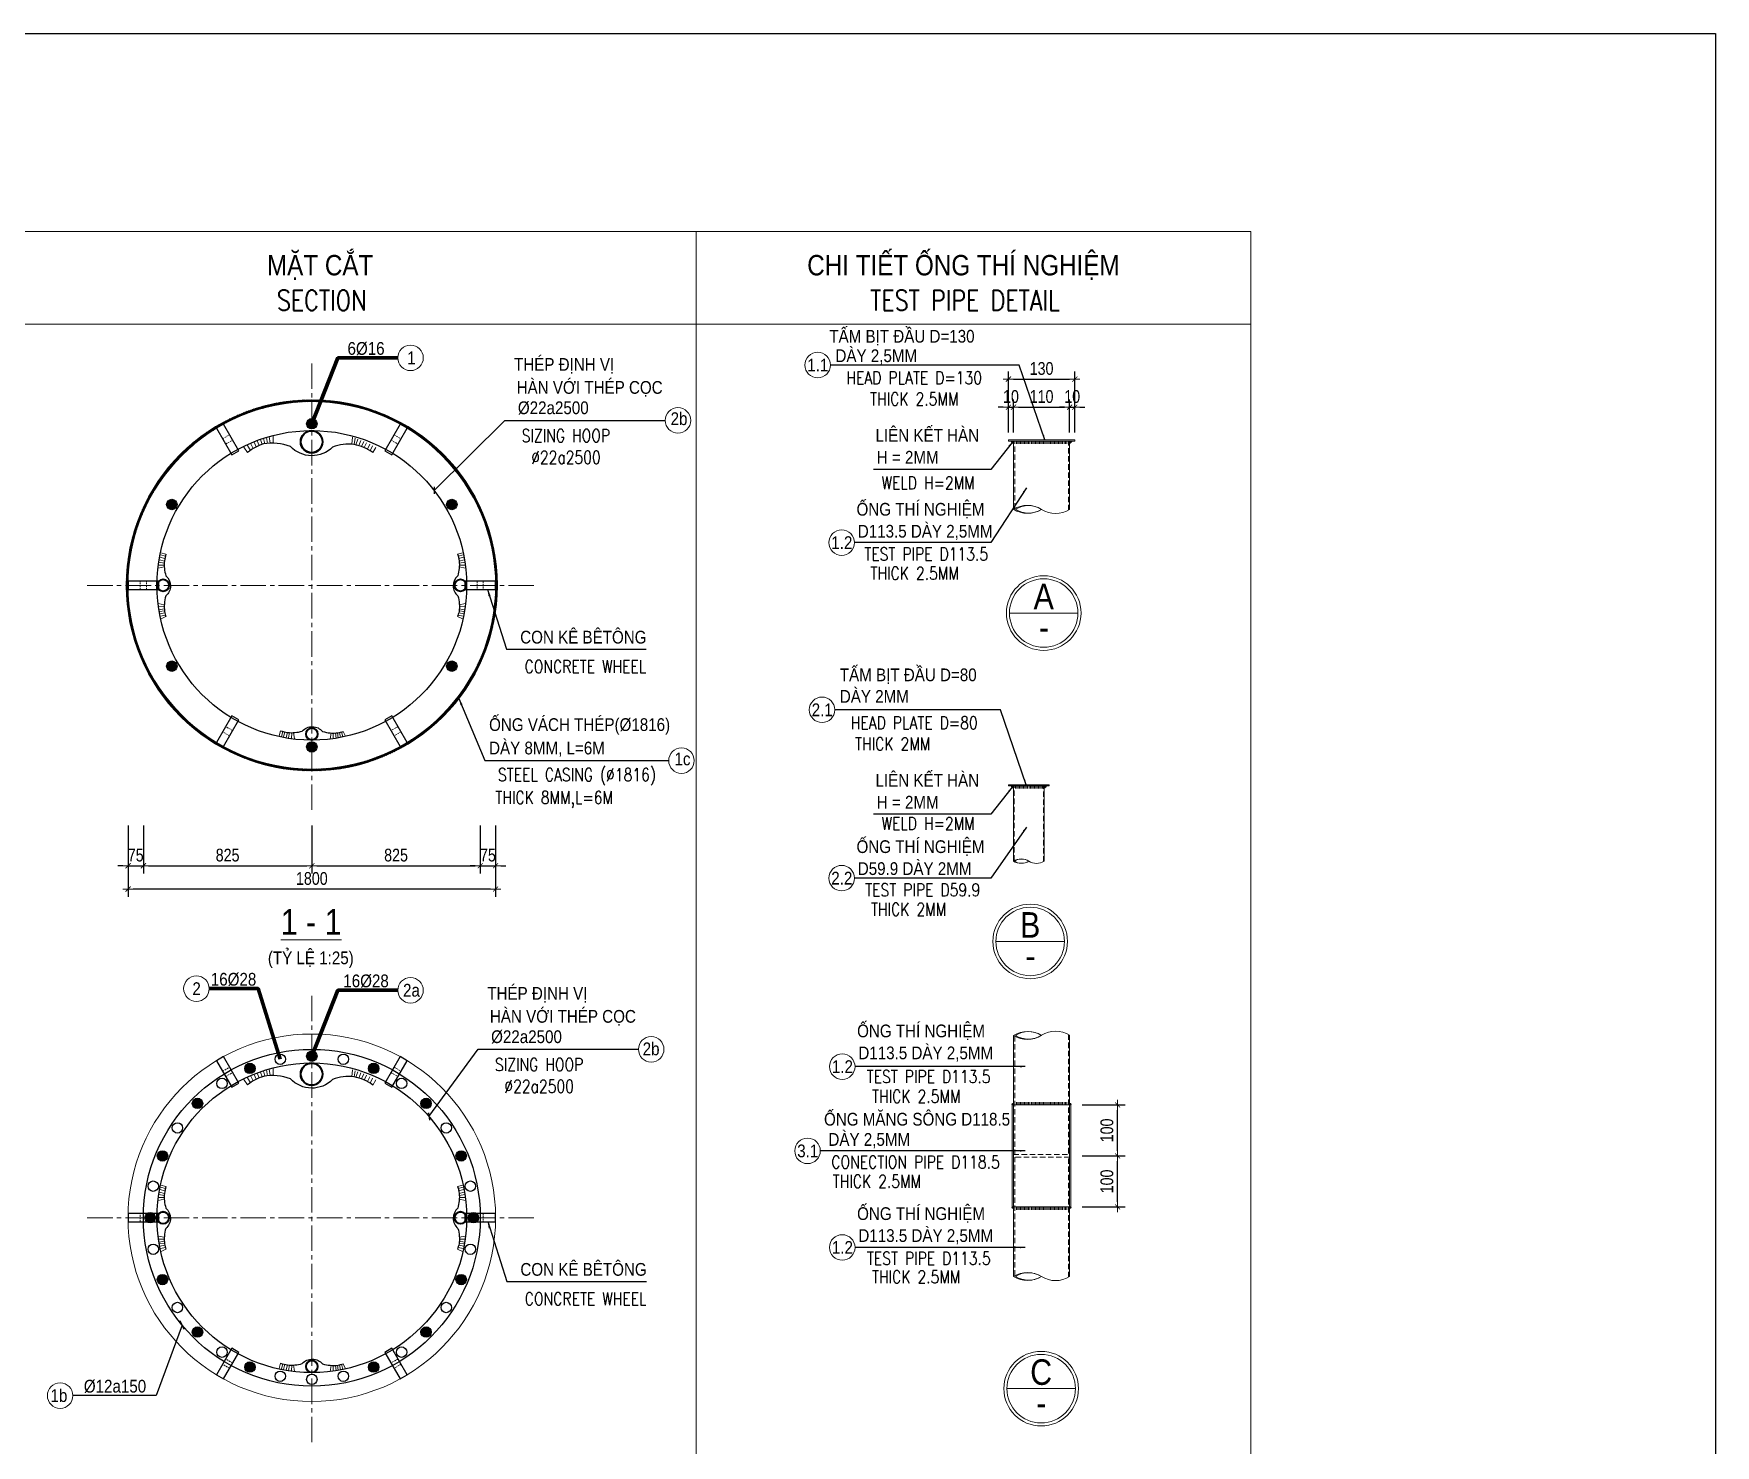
# Model space of a CAD drawing. Header units: millimetres. Extents: x -2123450 to -961021, y -260876 to 649159.
# Drawn here: x -2046718 to -1997300, y 476145 to 517639 of the extents above; entities that cross this region are included whole.
import ezdxf
from ezdxf.enums import TextEntityAlignment as Align

# ---------------------------------------------------------------- set-up
doc = ezdxf.new("R2010")
doc.units = ezdxf.units.MM
doc.header["$LTSCALE"] = 1000
doc.header["$MEASUREMENT"] = 0
doc.header["$PDMODE"] = 66
for name, pattern in [('CENTER2', [1.125, 0.75, -0.125, 0.125, -0.125]), ('HIDDEN', [0.375, 0.25, -0.125]), ('HIDDEN2', [4.7625, 3.175, -1.5875])]:
    doc.linetypes.add(name, pattern=pattern)
doc.layers.get('0').update_dxf_attribs({"linetype": 'CONTINUOUS'})
doc.layers.get('DEFPOINTS').update_dxf_attribs({"linetype": 'CONTINUOUS'})
for name, color, linetype in [('03BORER', 3, 'CONTINUOUS'), ('05STEEL', 4, 'CONTINUOUS'), ('TEXT', 7, 'CONTINUOUS')]:
    doc.layers.add(name, color=color, linetype=linetype)
for name, color, linetype, lineweight in [('NDC_S_AXIS', 5, 'CENTER2', 15), ('NDC_S_BREAK-LINE', 1, 'CONTINUOUS', 15), ('NDC_S_CONTINUOUS', 3, 'CONTINUOUS', 20), ('NDC_S_DIM', 1, 'CONTINUOUS', 9), ('NDC_S_FOUNDATION NAME', 7, 'CONTINUOUS', 20), ('NDC_S_HATCH MATERIAL', 8, 'CONTINUOUS', 13), ('NDC_S_HIDDEN', 9, 'HIDDEN2', 20), ('NDC_S_LEADER', 1, 'CONTINUOUS', 9), ('NDC_S_REBAR', 4, 'CONTINUOUS', 35), ('NDC_S_REBAR NO.', 7, 'CONTINUOUS', 20), ('NDC_S_REBAR NO. BOX', 1, 'CONTINUOUS', 9), ('NDC_S_REBAR SECTION', 6, 'CONTINUOUS', 25), ('NDC_S_STIRRUP', 2, 'CONTINUOUS', 25), ('NDC_S_VN TITLE', 6, 'CONTINUOUS', 9)]:
    doc.layers.add(name, color=color, linetype=linetype, lineweight=lineweight)
doc.styles.add('NDC_ARIAL', font='arial.ttf', dxfattribs={"width": 0.8})
doc.styles.get("Standard").update_dxf_attribs({"font": 'romans.shx', "bigfont": 'vns.shx'})
doc.dimstyles.new('NDC_1-100', dxfattribs={"dimscale": 100, "dimtxt": 2.2, "dimasz": 1, "dimexe": 1.5, "dimexo": 2, "dimgap": 0.8, "dimtad": 1, "dimdec": 0, "dimdsep": 46, "dimtxsty": 'NDC_ARIAL', "dimblk": 'DIMMARK', "dimcen": 49999.938995, "dimdle": 1.5, "dimclrd": 1, "dimclre": 1, "dimclrt": 3, "dimadec": 0, "dimazin": 0, "dimtfac": 1, "dimtdec": 0, "dimtix": 1, "dimtmove": 2, "dimatfit": 3, "dimfxl": 1, "dimarcsym": 0})
doc.dimstyles.new('NDC_1-150(10)', dxfattribs={"dimscale": 150, "dimtxt": 2.5, "dimasz": 1, "dimexe": 1.5, "dimexo": 0, "dimgap": 0.8, "dimtad": 1, "dimdec": 0, "dimlfac": 0.066667, "dimdsep": 46, "dimtxsty": 'NDC_ARIAL', "dimblk": 'DIMMARK', "dimcen": 49999.938995, "dimdle": 1.5, "dimclrd": 1, "dimclre": 1, "dimclrt": 3, "dimadec": 0, "dimazin": 0, "dimtfac": 1, "dimtdec": 0, "dimtix": 1, "dimtmove": 2, "dimatfit": 3, "dimfxl": 1, "dimarcsym": 0})
doc.dimstyles.new('NDC_1-150(25)', dxfattribs={"dimscale": 150, "dimtxt": 2.5, "dimasz": 1, "dimexe": 1.5, "dimexo": 0, "dimgap": 0.8, "dimtad": 1, "dimdec": 0, "dimlfac": 0.166667, "dimdsep": 46, "dimtxsty": 'NDC_ARIAL', "dimblk": 'DIMMARK', "dimcen": 49999.938995, "dimdle": 1.5, "dimclrd": 1, "dimclre": 1, "dimclrt": 3, "dimadec": 0, "dimazin": 0, "dimtfac": 1, "dimtdec": 0, "dimtix": 1, "dimtmove": 2, "dimatfit": 3, "dimfxl": 1, "dimarcsym": 0})

# ---------------------------------------------------------------- blocks, each defined once
blk = doc.blocks.new('*U155')
at = {"layer": 'NDC_S_CONTINUOUS'}
blk.add_circle((0, 0), 5400, dxfattribs=at)
at = {"layer": 'NDC_S_STIRRUP'}
for radius in [4950, 4550]:
    blk.add_circle((0, 0), radius, dxfattribs=at)
blk = doc.blocks.new('DIMMARK')
at = {"layer": 'NDC_S_DIM', "color": 1}
blk.add_line((-1.5, 0), (1, 0), dxfattribs=at)
at = {"layer": 'NDC_S_DIM', "color": 2, "const_width": 0.15}
blk.add_lwpolyline([(-0.5, -0.5), (0.5, 0.5)], dxfattribs=at)
blk = doc.blocks.new('*U529')
at = {"layer": 'NDC_S_CONTINUOUS'}
blk.add_circle((0, 0), 5400, dxfattribs=at)
at = {"layer": 'NDC_S_STIRRUP'}
blk.add_circle((0, 0), 4550, dxfattribs=at)
blk.add_circle((0, 0), 4550, dxfattribs=at)
blk = doc.blocks.new('*D1488')
at = {"layer": 'DEFPOINTS', "color": 0, "transparency": 16777216}
for p in [(-2043943, 494364), (-2033143, 494364), (-2043943, 492494)]:
    blk.add_point(p, dxfattribs=at)
at = {"layer": 'NDC_S_DIM', "color": 1, "lineweight": -2, "transparency": 16777216}
for p, q in [((-2043943, 494364), (-2043943, 492269)), ((-2033143, 494364), (-2033143, 492269)), ((-2033293, 492494), (-2043793, 492494))]:
    blk.add_line(p, q, dxfattribs=at)
at = {"layer": 'NDC_S_DIM', "color": 1, "lineweight": -2, "transparency": 16777216, "xscale": 150, "yscale": 150, "zscale": 150, "rotation": 180}
blk.add_blockref('DIMMARK', (-2043943, 492494), dxfattribs=at)
at = {"layer": 'NDC_S_DIM', "color": 1, "lineweight": -2, "transparency": 16777216, "xscale": 150, "yscale": 150, "zscale": 150}
blk.add_blockref('DIMMARK', (-2033143, 492494), dxfattribs=at)
at = {"layer": 'NDC_S_DIM', "color": 3, "transparency": 16777216, "insert": (-2038543, 492805), "char_height": 375, "attachment_point": 5, "style": 'NDC_ARIAL'}
blk.add_mtext('1800', dxfattribs=at)
blk = doc.blocks.new('*D1489')
at = {"layer": 'DEFPOINTS', "color": 0, "transparency": 16777216}
for p in [(-2043943, 494364), (-2043493, 494364), (-2043493, 493181)]:
    blk.add_point(p, dxfattribs=at)
at = {"layer": 'NDC_S_DIM', "color": 1, "lineweight": -2, "transparency": 16777216}
for p, q in [((-2043943, 494364), (-2043943, 492956)), ((-2043493, 494364), (-2043493, 492956)), ((-2044093, 493181), (-2044243, 493181)), ((-2043943, 493181), (-2043493, 493181)), ((-2043343, 493181), (-2043193, 493181))]:
    blk.add_line(p, q, dxfattribs=at)
at = {"layer": 'NDC_S_DIM', "color": 1, "lineweight": -2, "transparency": 16777216, "xscale": 150, "yscale": 150, "zscale": 150}
blk.add_blockref('DIMMARK', (-2043943, 493181), dxfattribs=at)
at = {"layer": 'NDC_S_DIM', "color": 1, "lineweight": -2, "transparency": 16777216, "xscale": 150, "yscale": 150, "zscale": 150, "rotation": 180}
blk.add_blockref('DIMMARK', (-2043493, 493181), dxfattribs=at)
at = {"layer": 'NDC_S_DIM', "color": 3, "transparency": 16777216, "insert": (-2043718, 493492), "char_height": 375, "attachment_point": 5, "style": 'NDC_ARIAL'}
blk.add_mtext('75', dxfattribs=at)
blk = doc.blocks.new('*D1490')
at = {"layer": 'DEFPOINTS', "color": 0, "transparency": 16777216}
for p in [(-2043493, 494364), (-2038543, 494364), (-2038543, 493181)]:
    blk.add_point(p, dxfattribs=at)
at = {"layer": 'NDC_S_DIM', "color": 1, "lineweight": -2, "transparency": 16777216}
for p, q in [((-2043493, 494364), (-2043493, 492956)), ((-2038543, 494364), (-2038543, 492956)), ((-2043343, 493181), (-2038693, 493181))]:
    blk.add_line(p, q, dxfattribs=at)
at = {"layer": 'NDC_S_DIM', "color": 1, "lineweight": -2, "transparency": 16777216, "xscale": 150, "yscale": 150, "zscale": 150, "rotation": 180}
blk.add_blockref('DIMMARK', (-2043493, 493181), dxfattribs=at)
at = {"layer": 'NDC_S_DIM', "color": 1, "lineweight": -2, "transparency": 16777216, "xscale": 150, "yscale": 150, "zscale": 150}
blk.add_blockref('DIMMARK', (-2038543, 493181), dxfattribs=at)
at = {"layer": 'NDC_S_DIM', "color": 3, "transparency": 16777216, "insert": (-2041018, 493492), "char_height": 375, "attachment_point": 5, "style": 'NDC_ARIAL'}
blk.add_mtext('825', dxfattribs=at)
blk = doc.blocks.new('*D1491')
at = {"layer": 'DEFPOINTS', "color": 0, "transparency": 16777216}
for p in [(-2038543, 494364), (-2033593, 494364), (-2033593, 493181)]:
    blk.add_point(p, dxfattribs=at)
at = {"layer": 'NDC_S_DIM', "color": 1, "lineweight": -2, "transparency": 16777216}
for p, q in [((-2038543, 494364), (-2038543, 492956)), ((-2033593, 494364), (-2033593, 492956)), ((-2038393, 493181), (-2033743, 493181))]:
    blk.add_line(p, q, dxfattribs=at)
at = {"layer": 'NDC_S_DIM', "color": 1, "lineweight": -2, "transparency": 16777216, "xscale": 150, "yscale": 150, "zscale": 150, "rotation": 180}
blk.add_blockref('DIMMARK', (-2038543, 493181), dxfattribs=at)
at = {"layer": 'NDC_S_DIM', "color": 1, "lineweight": -2, "transparency": 16777216, "xscale": 150, "yscale": 150, "zscale": 150}
blk.add_blockref('DIMMARK', (-2033593, 493181), dxfattribs=at)
at = {"layer": 'NDC_S_DIM', "color": 3, "transparency": 16777216, "insert": (-2036068, 493492), "char_height": 375, "attachment_point": 5, "style": 'NDC_ARIAL'}
blk.add_mtext('825', dxfattribs=at)
blk = doc.blocks.new('*D1492')
at = {"layer": 'DEFPOINTS', "color": 0, "transparency": 16777216}
for p in [(-2033593, 494364), (-2033143, 494364), (-2033143, 493181)]:
    blk.add_point(p, dxfattribs=at)
at = {"layer": 'NDC_S_DIM', "color": 1, "lineweight": -2, "transparency": 16777216}
for p, q in [((-2033593, 494364), (-2033593, 492956)), ((-2033143, 494364), (-2033143, 492956)), ((-2033743, 493181), (-2033893, 493181)), ((-2033593, 493181), (-2033143, 493181)), ((-2032993, 493181), (-2032843, 493181))]:
    blk.add_line(p, q, dxfattribs=at)
at = {"layer": 'NDC_S_DIM', "color": 1, "lineweight": -2, "transparency": 16777216, "xscale": 150, "yscale": 150, "zscale": 150}
blk.add_blockref('DIMMARK', (-2033593, 493181), dxfattribs=at)
at = {"layer": 'NDC_S_DIM', "color": 1, "lineweight": -2, "transparency": 16777216, "xscale": 150, "yscale": 150, "zscale": 150, "rotation": 180}
blk.add_blockref('DIMMARK', (-2033143, 493181), dxfattribs=at)
at = {"layer": 'NDC_S_DIM', "color": 3, "transparency": 16777216, "insert": (-2033368, 493492), "char_height": 375, "attachment_point": 5, "style": 'NDC_ARIAL'}
blk.add_mtext('75', dxfattribs=at)
blk = doc.blocks.new('MC7')
at = {"layer": '03BORER'}
blk.add_lwpolyline([(-277807, 378710), (-275557, 378710), (-275557, 379310), (-277807, 379310)], close=True, dxfattribs=at)
at = {"layer": 'NDC_S_HATCH MATERIAL', "linetype": 'HIDDEN', "ltscale": 0.5}
for p, q in [((-276907, 378710), (-276907, 379310)), ((-276457, 378710), (-276457, 379310))]:
    blk.add_line(p, q, dxfattribs=at)
blk = doc.blocks.new('*U206')
at = {"layer": 'NDC_S_DIM', "xscale": 0.4, "yscale": 0.4, "zscale": 0.4}
blk.add_blockref('MC7', (110673, -151604), dxfattribs=at)
blk = doc.blocks.new('*U1425')
at = {"color": 0, "linetype": 'ByBlock', "lineweight": -2, "transparency": 16777216}
blk.add_blockref('*U206', (0, 0), dxfattribs=at)
blk = doc.blocks.new('*U1426')
at = {"layer": '03BORER', "color": 0, "linetype": 'ByBlock', "lineweight": -2, "transparency": 16777216}
for p, rotation in [((-1445695, 395081), 299.9999999999999), ((-1440745, 395081), 240), ((-1438270, 390794), 180), ((-1445695, 386507), 59.99999999999999), ((-1440745, 386507), 120)]:
    blk.add_blockref('*U1425', p, dxfattribs=dict(at, rotation=rotation))
blk.add_blockref('*U1425', (-1448170, 390794), dxfattribs=at)
blk = doc.blocks.new('21231')
at = {"layer": 'NDC_S_REBAR SECTION'}
h = blk.add_hatch(color=256, dxfattribs=at)
h.dxf.hatch_style = 1
edge = h.paths.add_edge_path()
edge.add_arc((-522, -406), 153, 0, 360)
blk.add_circle((-522, -406), 153, dxfattribs=at)
blk = doc.blocks.new('*U209')
at = {"color": 1}
blk.add_blockref('21231', (522, 406), dxfattribs=at)
blk = doc.blocks.new('*U229')
at = {"color": 0, "linetype": 'ByBlock', "lineweight": -2, "transparency": 16777216}
blk.add_blockref('*U209', (0, 0), dxfattribs=at)
blk = doc.blocks.new('*U1427')
at = {"layer": 'NDC_S_REBAR', "color": 0, "linetype": 'ByBlock', "lineweight": -2, "transparency": 16777216}
blk.add_blockref('*U229', (0, 0), dxfattribs=at)
blk = doc.blocks.new('*U1428')
at = {"layer": '03BORER', "color": 0, "linetype": 'ByBlock', "lineweight": -2, "transparency": 16777216}
blk.add_blockref('*U1427', (-1443220, 395544), dxfattribs=at)
for p, rotation in [((-1447334, 393169), 59.99999999999999), ((-1439106, 393169), 299.9999999999999), ((-1447334, 388419), 120), ((-1439106, 388419), 240), ((-1443220, 386044), 180)]:
    blk.add_blockref('*U1427', p, dxfattribs=dict(at, rotation=rotation))
blk = doc.blocks.new('*U1429')
at = {"color": 0, "linetype": 'ByBlock', "lineweight": -2, "transparency": 16777216}
blk.add_blockref('*U206', (0, 0), dxfattribs=at)
blk = doc.blocks.new('*U1430')
at = {"layer": '03BORER', "color": 0, "linetype": 'ByBlock', "lineweight": -2, "transparency": 16777216}
for p, rotation in [((-1445695, 376493), 299.9999999999999), ((-1440745, 376493), 239.9999999999999), ((-1438270, 372206), 180), ((-1445695, 367919), 59.99999999999999), ((-1440745, 367919), 120)]:
    blk.add_blockref('*U1429', p, dxfattribs=dict(at, rotation=rotation))
blk.add_blockref('*U1429', (-1448170, 372206), dxfattribs=at)
blk = doc.blocks.new('*U210')
at = {"layer": 'NDC_S_REBAR SECTION'}
blk.add_circle((0, 0), 153, dxfattribs=at)
blk = doc.blocks.new('*U1431')
at = {"color": 0, "linetype": 'ByBlock', "lineweight": -2, "transparency": 16777216, "rotation": 89.9999999999999}
blk.add_blockref('*U210', (0, 0), dxfattribs=at)
blk = doc.blocks.new('*U1432')
at = {"layer": '03BORER', "color": 0, "linetype": 'ByBlock', "lineweight": -2, "transparency": 16777216}
blk.add_blockref('*U1431', (-1443220, 376956), dxfattribs=at)
for p, rotation in [((-1445038, 376594), 22.5), ((-1444147, 376865), 11.25000000000001), ((-1442293, 376865), 348.75), ((-1441402, 376594), 337.4999999999999), ((-1445859, 376155), 33.75), ((-1440581, 376155), 326.25), ((-1446579, 375565), 45.00000000000001), ((-1439861, 375565), 315), ((-1447169, 374845), 56.25000000000001), ((-1439270, 374845), 303.75), ((-1447608, 374024), 67.5), ((-1438831, 374024), 292.4999999999999), ((-1447879, 373133), 78.74999999999999), ((-1438561, 373133), 281.25), ((-1447970, 372206), 90), ((-1438470, 372206), 270), ((-1447879, 371279), 101.25), ((-1438561, 371279), 258.75), ((-1447608, 370388), 112.5), ((-1438831, 370388), 247.5), ((-1447169, 369567), 123.75), ((-1439270, 369567), 236.2499999999999), ((-1446579, 368847), 135), ((-1439861, 368847), 225), ((-1445859, 368256), 146.25), ((-1440581, 368256), 213.75), ((-1445038, 367817), 157.5), ((-1444147, 367547), 168.75), ((-1442293, 367547), 191.25), ((-1441402, 367817), 202.4999999999999), ((-1443220, 367456), 180)]:
    blk.add_blockref('*U1431', p, dxfattribs=dict(at, rotation=rotation))
blk = doc.blocks.new('*U1433')
at = {"color": 0, "linetype": 'ByBlock', "lineweight": -2, "transparency": 16777216, "rotation": 180}
blk.add_blockref('*U209', (0, 0), dxfattribs=at)
blk = doc.blocks.new('*U1434')
at = {"layer": '03BORER', "color": 0, "linetype": 'ByBlock', "lineweight": -2, "transparency": 16777216}
blk.add_blockref('*U1433', (-1443220, 376956), dxfattribs=at)
for p, rotation in [((-1445038, 376594), 22.5), ((-1441402, 376594), 337.4999999999999), ((-1446579, 375565), 45.00000000000001), ((-1439861, 375565), 315), ((-1447608, 374024), 67.5), ((-1438831, 374024), 292.4999999999999), ((-1447970, 372206), 90), ((-1438470, 372206), 270), ((-1447608, 370388), 112.5), ((-1438831, 370388), 247.5), ((-1446579, 368847), 135), ((-1439861, 368847), 225), ((-1445038, 367817), 157.5), ((-1441402, 367817), 202.4999999999999), ((-1443220, 367456), 180)]:
    blk.add_blockref('*U1433', p, dxfattribs=dict(at, rotation=rotation))
blk = doc.blocks.new('ưeqwewe')
at = {"layer": '05STEEL', "color": 4}
blk.add_lwpolyline([(-1487886, 328815, 0.123663), (-1487656, 329371, 0.128024), (-1487741, 330000, -0.427682), (-1487741, 331236, 0.132008), (-1487681, 332031, 0.107548), (-1487939, 332493, 0.020618)], format="xyb", dxfattribs=at)
at = {"layer": 'NDC_S_HATCH MATERIAL'}
for p, q in [((-1487939, 332493), (-1487786, 332607)), ((-1487876, 332415), (-1487730, 332504)), ((-1487819, 332333), (-1487678, 332403)), ((-1487769, 332246), (-1487633, 332308)), ((-1487726, 332154), (-1487593, 332217)), ((-1487693, 332068), (-1487554, 332124)), ((-1487674, 331991), (-1487518, 332029)), ((-1487664, 331916), (-1487489, 331949)), ((-1487657, 331833), (-1487462, 331869)), ((-1487654, 331745), (-1487426, 331751)), ((-1487710, 329148), (-1487564, 329088)), ((-1487685, 329232), (-1487531, 329173)), ((-1487665, 329316), (-1487499, 329257)), ((-1487656, 329371), (-1487472, 329337)), ((-1487650, 329436), (-1487444, 329424)), ((-1487886, 328815), (-1487729, 328733)), ((-1487831, 328896), (-1487683, 328823)), ((-1487784, 328977), (-1487641, 328910)), ((-1487741, 329068), (-1487599, 329006))]:
    blk.add_line(p, q, dxfattribs=at)
at = {"layer": 'NDC_S_REBAR'}
for radius in [330, 315]:
    blk.add_circle((-1487594, 330618), radius, dxfattribs=at)
blk = doc.blocks.new('HAN DAI')
at = {"layer": '05STEEL', "color": 4}
blk.add_lwpolyline([(-307567, 288279, 0.02201), (-307612, 288076, 0.102878), (-307569, 287644, -0.455013), (-307575, 287047, 0.096416), (-307610, 286589, -0.01258), (-307567, 286440, 0.020618)], format="xyb", dxfattribs=at)
at = {"layer": 'NDC_S_HATCH MATERIAL'}
for p, q in [((-307612, 288073), (-307762, 288110)), ((-307597, 288152), (-307747, 288189)), ((-307583, 288217), (-307732, 288254)), ((-307567, 288279), (-307718, 288316)), ((-307616, 287903), (-307800, 287868)), ((-307618, 287953), (-307788, 287955)), ((-307617, 288015), (-307775, 288042)), ((-307616, 286791), (-307797, 286822)), ((-307618, 286730), (-307784, 286735)), ((-307616, 286670), (-307768, 286643)), ((-307612, 286608), (-307759, 286591)), ((-307598, 286552), (-307745, 286521)), ((-307579, 286488), (-307730, 286453)), ((-307567, 286440), (-307710, 286372))]:
    blk.add_line(p, q, dxfattribs=at)
blk = doc.blocks.new('qưeqeqew')
at = {"layer": 'NDC_S_REBAR'}
for radius in [180, 168]:
    blk.add_circle((180, 0), radius, dxfattribs=at)
at = {"layer": 'NDC_S_DIM'}
blk.add_blockref('HAN DAI', (307832, -287360), dxfattribs=at)
blk = doc.blocks.new('*U1505')
at = {"layer": 'NDC_S_HATCH MATERIAL'}
blk.add_line((0, 42), (0, -42), dxfattribs=at)
blk = doc.blocks.new('*U1506')
at = {"layer": 'NDC_S_HATCH MATERIAL', "color": 0, "linetype": 'ByBlock', "lineweight": -2, "transparency": 16777216}
for p in [(0, 0), (40, 0), (80, 0), (120, 0), (160, 0), (200, 0), (240, 0), (280, 0), (320, 0), (360, 0), (400, 0), (440, 0), (480, 0), (520, 0), (560, 0), (600, 0), (640, 0), (680, 0), (720, 0), (760, 0), (800, 0), (840, 0), (880, 0), (920, 0), (960, 0), (1000, 0), (1040, 0), (1080, 0), (1120, 0), (1160, 0), (1200, 0), (1240, 0), (1280, 0), (1320, 0), (1360, 0), (1400, 0), (1440, 0), (1480, 0)]:
    blk.add_blockref('*U1505', p, dxfattribs=at)
blk = doc.blocks.new('*D1521')
at = {"layer": 'DEFPOINTS', "color": 0, "transparency": 16777216}
for p in [(-2017924, 506659), (-2018074, 505911), (-2017924, 505911)]:
    blk.add_point(p, dxfattribs=at)
at = {"layer": 'NDC_S_DIM', "color": 1, "lineweight": -2, "transparency": 16777216}
for p, q in [((-2018224, 506659), (-2018374, 506659)), ((-2018074, 505911), (-2018074, 506884)), ((-2018074, 506659), (-2017924, 506659)), ((-2017924, 505911), (-2017924, 506884)), ((-2017774, 506659), (-2017624, 506659))]:
    blk.add_line(p, q, dxfattribs=at)
at = {"layer": 'NDC_S_DIM', "color": 1, "lineweight": -2, "transparency": 16777216, "xscale": 150, "yscale": 150, "zscale": 150}
blk.add_blockref('DIMMARK', (-2018074, 506659), dxfattribs=at)
at = {"layer": 'NDC_S_DIM', "color": 1, "lineweight": -2, "transparency": 16777216, "xscale": 150, "yscale": 150, "zscale": 150, "rotation": 180}
blk.add_blockref('DIMMARK', (-2017924, 506659), dxfattribs=at)
at = {"layer": 'NDC_S_DIM', "color": 3, "transparency": 16777216, "insert": (-2017999, 506971), "char_height": 375, "attachment_point": 5, "style": 'NDC_ARIAL'}
blk.add_mtext('10', dxfattribs=at)
blk = doc.blocks.new('*D1522')
at = {"layer": 'DEFPOINTS', "color": 0, "transparency": 16777216}
for p in [(-2016274, 506659), (-2017924, 505911), (-2016274, 505911)]:
    blk.add_point(p, dxfattribs=at)
at = {"layer": 'NDC_S_DIM', "color": 1, "lineweight": -2, "transparency": 16777216}
for p, q in [((-2017924, 505911), (-2017924, 506884)), ((-2017774, 506659), (-2016424, 506659)), ((-2016274, 505911), (-2016274, 506884))]:
    blk.add_line(p, q, dxfattribs=at)
at = {"layer": 'NDC_S_DIM', "color": 1, "lineweight": -2, "transparency": 16777216, "xscale": 150, "yscale": 150, "zscale": 150, "rotation": 180}
blk.add_blockref('DIMMARK', (-2017924, 506659), dxfattribs=at)
at = {"layer": 'NDC_S_DIM', "color": 1, "lineweight": -2, "transparency": 16777216, "xscale": 150, "yscale": 150, "zscale": 150}
blk.add_blockref('DIMMARK', (-2016274, 506659), dxfattribs=at)
at = {"layer": 'NDC_S_DIM', "color": 3, "transparency": 16777216, "insert": (-2017099, 506971), "char_height": 375, "attachment_point": 5, "style": 'NDC_ARIAL'}
blk.add_mtext('110', dxfattribs=at)
blk = doc.blocks.new('*D1523')
at = {"layer": 'DEFPOINTS', "color": 0, "transparency": 16777216}
for p in [(-2016124, 506659), (-2016274, 505911), (-2016124, 505911)]:
    blk.add_point(p, dxfattribs=at)
at = {"layer": 'NDC_S_DIM', "color": 1, "lineweight": -2, "transparency": 16777216}
for p, q in [((-2016424, 506659), (-2016574, 506659)), ((-2016274, 505911), (-2016274, 506884)), ((-2016274, 506659), (-2016124, 506659)), ((-2016124, 505911), (-2016124, 506884)), ((-2015974, 506659), (-2015824, 506659))]:
    blk.add_line(p, q, dxfattribs=at)
at = {"layer": 'NDC_S_DIM', "color": 1, "lineweight": -2, "transparency": 16777216, "xscale": 150, "yscale": 150, "zscale": 150}
blk.add_blockref('DIMMARK', (-2016274, 506659), dxfattribs=at)
at = {"layer": 'NDC_S_DIM', "color": 1, "lineweight": -2, "transparency": 16777216, "xscale": 150, "yscale": 150, "zscale": 150, "rotation": 180}
blk.add_blockref('DIMMARK', (-2016124, 506659), dxfattribs=at)
at = {"layer": 'NDC_S_DIM', "color": 3, "transparency": 16777216, "insert": (-2016199, 506971), "char_height": 375, "attachment_point": 5, "style": 'NDC_ARIAL'}
blk.add_mtext('10', dxfattribs=at)
blk = doc.blocks.new('*D1524')
at = {"layer": 'DEFPOINTS', "color": 0, "transparency": 16777216}
for p in [(-2016124, 507484), (-2018074, 505911), (-2016124, 505911)]:
    blk.add_point(p, dxfattribs=at)
at = {"layer": 'NDC_S_DIM', "color": 1, "lineweight": -2, "transparency": 16777216}
for p, q in [((-2018074, 505911), (-2018074, 507709)), ((-2016124, 505911), (-2016124, 507709)), ((-2017924, 507484), (-2016274, 507484))]:
    blk.add_line(p, q, dxfattribs=at)
at = {"layer": 'NDC_S_DIM', "color": 1, "lineweight": -2, "transparency": 16777216, "xscale": 150, "yscale": 150, "zscale": 150, "rotation": 180}
blk.add_blockref('DIMMARK', (-2018074, 507484), dxfattribs=at)
at = {"layer": 'NDC_S_DIM', "color": 1, "lineweight": -2, "transparency": 16777216, "xscale": 150, "yscale": 150, "zscale": 150}
blk.add_blockref('DIMMARK', (-2016124, 507484), dxfattribs=at)
at = {"layer": 'NDC_S_DIM', "color": 3, "transparency": 16777216, "insert": (-2017099, 507795), "char_height": 375, "attachment_point": 5, "style": 'NDC_ARIAL'}
blk.add_mtext('130', dxfattribs=at)
blk = doc.blocks.new('*U1508')
at = {"layer": 'NDC_S_HATCH MATERIAL'}
blk.add_line((0, 42), (0, -42), dxfattribs=at)
blk = doc.blocks.new('*U1507')
at = {"layer": 'NDC_S_HATCH MATERIAL', "color": 0, "linetype": 'ByBlock', "lineweight": -2, "transparency": 16777216}
for p in [(0, 0), (40, 0), (80, 0), (120, 0), (160, 0), (200, 0), (240, 0), (280, 0), (320, 0), (360, 0), (400, 0), (440, 0), (480, 0), (520, 0), (560, 0), (600, 0), (640, 0), (680, 0), (720, 0), (760, 0), (800, 0)]:
    blk.add_blockref('*U1508', p, dxfattribs=at)
blk = doc.blocks.new('*U1510')
at = {"layer": 'NDC_S_HATCH MATERIAL'}
blk.add_line((0, 42), (0, -42), dxfattribs=at)
blk = doc.blocks.new('*U1509')
at = {"layer": 'NDC_S_HATCH MATERIAL', "color": 0, "linetype": 'ByBlock', "lineweight": -2, "transparency": 16777216}
for p in [(0, 0), (40, 0), (80, 0), (120, 0), (160, 0), (200, 0), (240, 0), (280, 0), (320, 0), (360, 0), (400, 0), (440, 0), (480, 0), (520, 0), (560, 0), (600, 0), (640, 0), (680, 0), (720, 0), (760, 0), (800, 0), (840, 0), (880, 0), (920, 0), (960, 0), (1000, 0), (1040, 0), (1080, 0), (1120, 0), (1160, 0), (1200, 0), (1240, 0), (1280, 0), (1320, 0), (1360, 0), (1400, 0), (1440, 0), (1480, 0)]:
    blk.add_blockref('*U1510', p, dxfattribs=at)
blk = doc.blocks.new('*U1512')
at = {"layer": 'NDC_S_HATCH MATERIAL'}
blk.add_line((0, 42), (0, -42), dxfattribs=at)
blk = doc.blocks.new('*U1511')
at = {"layer": 'NDC_S_HATCH MATERIAL', "color": 0, "linetype": 'ByBlock', "lineweight": -2, "transparency": 16777216}
for p in [(0, 0), (40, 0), (80, 0), (120, 0), (160, 0), (200, 0), (240, 0), (280, 0), (320, 0), (360, 0), (400, 0), (440, 0), (480, 0), (520, 0), (560, 0), (600, 0), (640, 0), (680, 0), (720, 0), (760, 0), (800, 0), (840, 0), (880, 0), (920, 0), (960, 0), (1000, 0), (1040, 0), (1080, 0), (1120, 0), (1160, 0), (1200, 0), (1240, 0), (1280, 0), (1320, 0), (1360, 0), (1400, 0), (1440, 0), (1480, 0)]:
    blk.add_blockref('*U1512', p, dxfattribs=at)
blk = doc.blocks.new('*D1525')
at = {"layer": 'DEFPOINTS', "color": 0, "transparency": 16777216}
for p in [(-2015908, 484652), (-2014867, 484652), (-2015908, 483152)]:
    blk.add_point(p, dxfattribs=at)
at = {"layer": 'NDC_S_DIM', "color": 1, "lineweight": -2, "transparency": 16777216}
for p, q in [((-2015908, 484652), (-2014642, 484652)), ((-2014867, 483302), (-2014867, 484502)), ((-2015908, 483152), (-2014642, 483152))]:
    blk.add_line(p, q, dxfattribs=at)
at = {"layer": 'NDC_S_DIM', "color": 1, "lineweight": -2, "transparency": 16777216, "xscale": 150, "yscale": 150, "zscale": 150}
for p, rotation in [((-2014867, 484652), 90), ((-2014867, 483152), 270)]:
    blk.add_blockref('DIMMARK', p, dxfattribs=dict(at, rotation=rotation))
at = {"layer": 'NDC_S_DIM', "color": 3, "transparency": 16777216, "insert": (-2015179, 483902), "char_height": 375, "attachment_point": 5, "rotation": 90, "style": 'NDC_ARIAL'}
blk.add_mtext('100', dxfattribs=at)
blk = doc.blocks.new('*D1526')
at = {"layer": 'DEFPOINTS', "color": 0, "transparency": 16777216}
for p in [(-2015908, 486152), (-2014867, 486152), (-2015908, 484652)]:
    blk.add_point(p, dxfattribs=at)
at = {"layer": 'NDC_S_DIM', "color": 1, "lineweight": -2, "transparency": 16777216}
for p, q in [((-2015908, 486152), (-2014642, 486152)), ((-2014867, 484802), (-2014867, 486002)), ((-2015908, 484652), (-2014642, 484652))]:
    blk.add_line(p, q, dxfattribs=at)
at = {"layer": 'NDC_S_DIM', "color": 1, "lineweight": -2, "transparency": 16777216, "xscale": 150, "yscale": 150, "zscale": 150}
for p, rotation in [((-2014867, 486152), 90), ((-2014867, 484652), 270)]:
    blk.add_blockref('DIMMARK', p, dxfattribs=dict(at, rotation=rotation))
at = {"layer": 'NDC_S_DIM', "color": 3, "transparency": 16777216, "insert": (-2015179, 485402), "char_height": 375, "attachment_point": 5, "rotation": 90, "style": 'NDC_ARIAL'}
blk.add_mtext('100', dxfattribs=at)

msp = doc.modelspace()

# ---------------------------------------------------------------- hatches: boundary and pattern name
at = {"layer": 'NDC_S_HATCH MATERIAL'}
h = msp.add_hatch(dxfattribs=at)
h.set_pattern_fill('ANSI31', color=256, scale=180)
h.set_pattern_definition([(45, (-586628.296, 149833.788), (-15.90990258, 15.90990258), [])])
edge = h.paths.add_edge_path(flags=17)
edge.add_arc((-2038543.44, 501423.1), 5400, 0, 360)
edge = h.paths.add_edge_path()
edge.add_arc((-2038543.44, 501423.1), 5454, 0, 360)
for points in [[(-2017923.78, 505609.94, -0.41421356), (-2017978.78, 505664.94), (-2017923.78, 505664.94)], [(-2016273.78, 505609.94), (-2016273.78, 505664.94), (-2016218.78, 505664.94, -0.41421356)], [(-2017923.78, 495477.39, -0.41421356), (-2017978.78, 495532.39), (-2017923.78, 495532.39)], [(-2017023.78, 495477.39), (-2017023.78, 495532.39), (-2016968.78, 495532.39, -0.41421356)], [(-2017923.78, 486189.57), (-2017923.78, 486152.07), (-2017961.28, 486152.07, -0.41421356)], [(-2016273.78, 486189.57), (-2016273.78, 486152.07), (-2016236.28, 486152.07, 0.41421356)], [(-2017923.78, 483114.57), (-2017923.78, 483152.07), (-2017961.28, 483152.07, 0.41421356)], [(-2016273.78, 483114.57), (-2016273.78, 483152.07), (-2016236.28, 483152.07, -0.41421356)]]:
    msp.add_hatch(color=256, dxfattribs=at).paths.add_polyline_path(points)

# ---------------------------------------------------------------- linework, layer by layer
at = {"layer": 'DEFPOINTS'}
msp.add_lwpolyline([(-2123449.73, 517639.38), (-1997299.73, 517639.38), (-1997299.73, 428539.38), (-2123449.73, 428539.38)], close=True, dxfattribs=at)
at = {"layer": 'NDC_S_AXIS'}
for p, q in [((-2038543.44, 494823.1), (-2038543.44, 508023.1)), ((-2045143.44, 501423.1), (-2031943.44, 501423.1)), ((-2038543.44, 476235.19), (-2038543.44, 489435.19)), ((-2045143.44, 482835.19), (-2031943.44, 482835.19))]:
    msp.add_line(p, q, dxfattribs=at)
at = {"layer": 'NDC_S_BREAK-LINE'}
for points in [[(-2016273.78, 503654.33, -0.28897964), (-2017099.65, 503654.33, 0.28597952), (-2017923.78, 503657.3, 0.57255311)], [(-2017923.78, 503657.3, 0.28237272), (-2017102.91, 503656.37, 0.28237272)], [(-2017099.65, 503654.33, 0.29182309), (-2017868.78, 503657.3)], [(-2017868.78, 503657.3, 0.28883724), (-2017102.91, 503656.37, 0.12984702)], [(-2017023.78, 493315.54, -0.28897964), (-2017474.25, 493315.54, 0.28597952), (-2017923.78, 493317.16, 0.57255311)], [(-2017923.78, 493317.16, 0.28237272), (-2017476.03, 493316.65, 0.28237272)], [(-2017474.25, 493315.54, 0.29182309), (-2017893.78, 493317.16)], [(-2017893.78, 493317.16, 0.28883724), (-2017476.03, 493316.65, 0.12984702)], [(-2016273.78, 488197.56, 0.28897964), (-2017099.65, 488197.56, -0.28597952), (-2017923.78, 488194.59, -0.57255311)], [(-2017923.78, 488194.59, -0.28237272), (-2017102.91, 488195.52, -0.28237272)], [(-2017868.78, 488194.59, -0.28883724), (-2017102.91, 488195.52, -0.12984702)], [(-2017099.65, 488197.56, -0.29182309), (-2017868.78, 488194.59)], [(-2016273.78, 481106.57, -0.28897964), (-2017099.65, 481106.57, 0.28597952), (-2017923.78, 481109.54, 0.57255311)], [(-2017923.78, 481109.54, 0.28237272), (-2017102.91, 481108.61, 0.28237272)], [(-2017099.65, 481106.57, 0.29182309), (-2017868.78, 481109.54)], [(-2017868.78, 481109.54, 0.28883724), (-2017102.91, 481108.61, 0.12984702)]]:
    msp.add_lwpolyline(points, format="xyb", dxfattribs=at)
at = {"layer": 'NDC_S_CONTINUOUS'}
for p, q in [((-2047120.74, 511820.66), (-2010952.51, 511820.66)), ((-2027252.95, 511820.66), (-2027252.95, 431877.71)), ((-2010952.51, 511820.66), (-2010952.51, 432313.23)), ((-2010952.51, 511820.66), (-2010952.51, 431877.71)), ((-2047120.74, 509099.88), (-2010952.51, 509099.88)), ((-2017923.78, 503657.3), (-2017923.78, 505664.94)), ((-2016273.78, 503654.33), (-2016273.78, 505664.94)), ((-2017923.78, 493317.16), (-2017923.78, 495532.39)), ((-2017023.78, 493315.54), (-2017023.78, 495532.39)), ((-2017923.78, 488194.59), (-2017923.78, 484689.57)), ((-2016273.78, 488197.56), (-2016273.78, 484689.57)), ((-2017923.78, 481109.54), (-2017923.78, 484614.57)), ((-2016273.78, 481106.57), (-2016273.78, 484614.57))]:
    msp.add_line(p, q, dxfattribs=at)
for points in [[(-2018073.78, 505702.44), (-2016123.78, 505702.44), (-2016123.78, 505664.94), (-2018073.78, 505664.94)], [(-2018073.78, 495562.39), (-2016873.78, 495562.39), (-2016873.78, 495532.39), (-2018073.78, 495532.39)], [(-2017923.78, 486152.07), (-2017961.28, 486152.07), (-2017961.28, 483152.07), (-2017923.78, 483152.07)], [(-2017923.78, 486152.07), (-2016273.78, 486152.07), (-2016273.78, 483152.07), (-2017923.78, 483152.07)], [(-2016236.28, 486152.07), (-2016273.78, 486152.07), (-2016273.78, 483152.07), (-2016236.28, 483152.07)]]:
    msp.add_lwpolyline(points, close=True, dxfattribs=at)
for radius in [5454, 5400]:
    msp.add_circle((-2038543.44, 501423.1), radius, dxfattribs=at)
at = {"layer": 'NDC_S_HIDDEN', "ltscale": 0.05}
for p, q in [((-2017886.28, 503679.06), (-2017886.28, 505664.94)), ((-2016311.28, 503632.14), (-2016311.28, 505664.94)), ((-2017903.32, 493329.02), (-2017903.32, 495532.39)), ((-2017044.23, 493303.43), (-2017044.23, 495532.39)), ((-2017886.28, 488172.84), (-2017886.28, 484689.57)), ((-2016311.28, 488219.76), (-2016311.28, 484689.57)), ((-2017923.78, 484689.57), (-2016273.78, 484689.57)), ((-2016273.78, 484614.57), (-2017923.78, 484614.57)), ((-2017886.28, 481131.3), (-2017886.28, 484614.57)), ((-2016311.28, 481084.37), (-2016311.28, 484614.57))]:
    msp.add_line(p, q, dxfattribs=at)
at = {"layer": 'NDC_S_LEADER'}
for p, q in [((-2018042.42, 500608.74), (-2016029.95, 500608.74)), ((-2018439.86, 490956.14), (-2016427.39, 490956.14)), ((-2018117.92, 477811.92), (-2016105.44, 477811.92))]:
    msp.add_line(p, q, dxfattribs=at)
at = {"layer": 'NDC_S_LEADER', "lineweight": 100}
for points in [[(-2038543.44, 506173.1), (-2037776.49, 508109.76), (-2036017.98, 508109.76)], [(-2039470.12, 487493.92), (-2040121.95, 489568.89), (-2041559, 489568.89)], [(-2038543.44, 487585.19), (-2037776.49, 489521.86), (-2036017.98, 489521.86)]]:
    msp.add_lwpolyline(points, dxfattribs=at)
at = {"layer": 'NDC_S_LEADER'}
for centre, radius in [((-2017036.19, 500608.74), 1096.24), ((-2017036.19, 500608.74), 1006.24), ((-2017433.63, 490956.14), 1096.24), ((-2017433.63, 490956.14), 1006.24), ((-2017111.68, 477811.92), 1096.24), ((-2017111.68, 477811.92), 1006.24)]:
    msp.add_circle(centre, radius, dxfattribs=at)
at = {"layer": 'NDC_S_REBAR'}
for centre, radius, start, end in [((-2017923.78, 505664.94), 55, 180, 270), ((-2016273.78, 505664.94), 55, 270, 0), ((-2017923.78, 495532.39), 55, 180, 270), ((-2017023.78, 495532.39), 55, 270, 0), ((-2017923.78, 486152.07), 37.5, 90, 180), ((-2016273.78, 486152.07), 37.5, 0, 90), ((-2017923.78, 483152.07), 37.5, 180, 270), ((-2016273.78, 483152.07), 37.5, 270, 0)]:
    msp.add_arc(centre, radius, start, end, dxfattribs=at)
at = {"layer": 'NDC_S_REBAR NO. BOX'}
for centre in [(-2035642.98, 508109.76), (-2023678.36, 507897.14), (-2027783.8, 506271.69), (-2022973.99, 502678.28), (-2023549.48, 497764.59), (-2027682.03, 496270.55), (-2022973.99, 492816.73), (-2041934, 489568.89), (-2035642.98, 489521.86), (-2028570.08, 487785.8), (-2022956.69, 487276.55), (-2023975.69, 484800.16), (-2022956.69, 481962.51), (-2045939.68, 477608.12)]:
    msp.add_circle(centre, 375, dxfattribs=at)

# ---------------------------------------------------------------- block references
at = {"color": 1}
for name, p in [('*U529', (-2038543.44, 501423.1)), ('qưeqeqew', (-2043093.44, 501423.1)), ('*U155', (-2038543.44, 482835.19)), ('qưeqeqew', (-2043093.44, 482835.19))]:
    msp.add_blockref(name, p, dxfattribs=at)
for name, p, rotation in [('ưeqwewe', (-1684626.04, 1987865.36), 89.10079871385915), ('qưeqeqew', (-2038543.44, 496873.1), 89.48022287332812), ('ưeqwewe', (-1684626.04, 1969277.45), 89.10079871385915), ('qưeqeqew', (-2038543.44, 478285.19), 89.48022287332812)]:
    msp.add_blockref(name, p, dxfattribs=dict(at, rotation=rotation))
at = {"color": 1, "xscale": -1}
for p in [(-2033993.44, 501423.1), (-2033993.44, 482835.19)]:
    msp.add_blockref('qưeqeqew', p, dxfattribs=at)
at = {"layer": '03BORER'}
for name in ['*U1426', '*U1428', '*U1430', '*U1434', '*U1432']:
    msp.add_blockref(name, (-595323.55, 110629.32), dxfattribs=at)
at = {"layer": 'NDC_S_HATCH MATERIAL'}
for name, p in [('*U1506', (-2017839.85, 505622.7)), ('*U1507', (-2017868.31, 495490.15)), ('*U1509', (-2017839.85, 486194.31)), ('*U1511', (-2017839.85, 483109.83))]:
    msp.add_blockref(name, p, dxfattribs=at)

# ---------------------------------------------------------------- texts
at = {"layer": 'NDC_S_FOUNDATION NAME', "style": 'NDC_ARIAL', "width": 0.85}
for s, p in [('TẤM BỊT ĐẦU D=130', (-2023336.11, 508743.69)), ('DÀY 2,5MM', (-2023156.19, 508172.47)), ('LIÊN KẾT HÀN', (-2021978.44, 505832.59)), ('H = 2MM', (-2021941.51, 505187.27)), ('ỐNG THÍ NGHIỆM', (-2022536.64, 503658.61)), ('D113.5 DÀY 2,5MM', (-2022499.72, 503013.29)), ('TẤM BỊT ĐẦU D=80', (-2023027.32, 498792.37)), ('DÀY 2MM', (-2023027.32, 498158.12)), ('LIÊN KẾT HÀN', (-2021978.44, 495694)), ('H = 2MM', (-2021941.51, 495048.68)), ('ỐNG THÍ NGHIỆM', (-2022536.64, 493742.38)), ('D59.9 DÀY 2MM', (-2022499.72, 493097.06)), ('ỐNG THÍ NGHIỆM', (-2022519.34, 488326.09)), ('D113.5 DÀY 2,5MM', (-2022482.42, 487680.77)), ('ỐNG MĂNG SÔNG D118.5', (-2023491.86, 485731.07)), ('DÀY 2,5MM', (-2023362.41, 485136.34)), ('ỐNG THÍ NGHIỆM', (-2022519.34, 482956.35)), ('D113.5 DÀY 2,5MM', (-2022482.42, 482311.03))]:
    msp.add_text(s, height=375, dxfattribs=at).set_placement(p, align=Align.MIDDLE_LEFT)
for s, p in [('6%%C16', (-2036949.65, 508386.07)), ('THÉP ĐỊNH VỊ', (-2031129.13, 507923.05)), ('HÀN VỚI THÉP CỌC', (-2030379.13, 507247.52)), ('%%C22a2500', (-2031447.84, 506642.99)), ('CON KÊ BÊTÔNG', (-2030564.41, 499948.23)), ('16%%C28', (-2040843.2, 489845.2)), ('16%%C28', (-2036949.65, 489798.17)), ('THÉP ĐỊNH VỊ', (-2031915.41, 489437.17)), ('HÀN VỚI THÉP CỌC', (-2031165.41, 488761.64)), ('%%C22a2500', (-2032234.11, 488157.1)), ('CON KÊ BÊTÔNG', (-2030559.23, 481365.11)), ('%%C12a150', (-2044326.52, 477884.43))]:
    msp.add_text(s, height=375, dxfattribs=at).set_placement(p, align=Align.MIDDLE)
for s, p in [('ỐNG VÁCH THÉP(%%C1816)', (-2033333.96, 497142.2)), ('DÀY 8MM, L=6M', (-2033333.96, 496453.56))]:
    msp.add_text(s, height=375, dxfattribs=at).set_placement(p)
at = {"layer": 'NDC_S_REBAR NO.', "style": 'NDC_ARIAL', "width": 0.85}
for s, height, p in [('1', 375, (-2035614.93, 508109.76)), ('1.1', 375, (-2023673.14, 507897.14)), ('2b', 375, (-2027752.3, 506321.77)), ('1.2', 375, (-2022968.77, 502678.28)), ('A', 750, (-2017036.19, 501095.23)), ('-', 750, (-2017027.48, 500188.65)), ('2.1', 375, (-2023544.27, 497764.59)), ('1c', 375, (-2027650.52, 496320.63)), ('2.2', 375, (-2022968.77, 492816.73)), ('B', 750, (-2017433.63, 491442.62)), ('-', 750, (-2017424.92, 490536.05)), ('2', 375, (-2041928.78, 489568.89)), ('2a', 375, (-2035614.93, 489521.86)), ('2b', 375, (-2028573.04, 487799.2)), ('1.2', 375, (-2022951.47, 487276.55)), ('3.1', 375, (-2023970.47, 484800.16)), ('1.2', 375, (-2022951.47, 481962.51)), ('C', 750, (-2017111.68, 478298.41)), ('1b', 375, (-2045975.12, 477608.12)), ('-', 750, (-2017102.97, 477391.83))]:
    msp.add_text(s, height=height, dxfattribs=at).set_placement(p, align=Align.MIDDLE_CENTER)
at = {"layer": 'NDC_S_VN TITLE', "style": 'NDC_ARIAL', "width": 0.85}
for s, p in [('MẶT CẮT', (-2038298.62, 510533.32)), ('CHI TIẾT ỐNG THÍ NGHIỆM', (-2019395.39, 510533.32))]:
    msp.add_text(s, height=600, dxfattribs=at).set_placement(p, align=Align.CENTER)
for s, height, p in [('%%U1 - 1', 750, (-2038563.69, 491530.79)), ('(TỶ LỆ 1:25)', 375, (-2038573.41, 490474.13))]:
    msp.add_text(s, height=height, dxfattribs=at).set_placement(p, align=Align.MIDDLE)
at = {"layer": 'TEXT', "color": 3, "linetype": 'Continuous', "ltscale": 0.8, "width": 0.8}
for s, height, p in [('SECTION', 600, (-2038253.93, 509797.45)), ('TEST PIPE DETAIL', 600, (-2019350.7, 509797.45)), ('HEAD PLATE D=130', 375, (-2020841.36, 507521.59)), ('THICK 2.5MM', 375, (-2020841.36, 506901)), ('SIZING HOOP', 375, (-2031076.03, 505823.51)), ('%%C22a2500', 375, (-2031076.03, 505184.52)), ('WELD H=2MM', 375, (-2020433.24, 504432.71)), ('TEST PIPE D113.5', 375, (-2020489.44, 502342.99)), ('THICK 2.5MM', 375, (-2020828.5, 501778.47)), ('CONCRETE WHEEL', 375, (-2030503.72, 499034.81)), ('HEAD PLATE D=80', 375, (-2020841.36, 497383.18)), ('THICK 2MM', 375, (-2021475.76, 496762.59)), ('STEEL CASING (%%C1816)', 375, (-2030751.08, 495857.84)), ('THICK 8MM,L=6M', 375, (-2031421.81, 495187.59)), ('WELD H=2MM', 375, (-2020433.24, 494422.73)), ('TEST PIPE D59.9', 375, (-2020591.79, 492470.21)), ('THICK 2MM', 375, (-2021008.34, 491900.57)), ('SIZING HOOP', 375, (-2031862.31, 487337.63)), ('%%C22a2500', 375, (-2031862.31, 486698.64)), ('TEST PIPE D113.5', 375, (-2020418.42, 486984.73)), ('THICK 2.5MM', 375, (-2020782.47, 486404.62)), ('CONECTION PIPE D118.5', 375, (-2020802.82, 484471.46)), ('THICK 2.5MM', 375, (-2021939.02, 483904.89)), ('TEST PIPE D113.5', 375, (-2020413.21, 481642.42)), ('THICK 2.5MM', 375, (-2020785.41, 481097.53)), ('CONCRETE WHEEL', 375, (-2030498.54, 480451.68))]:
    msp.add_text(s, height=height, dxfattribs=at).set_placement(p, align=Align.MIDDLE_CENTER)

# ---------------------------------------------------------------- dimensions: what is measured, and where the dimension line sits
at = {"layer": 'NDC_S_DIM'}
for base, p1, p2, dimstyle, picture, middle in [((-2016123.78, 507483.57), (-2018073.78, 505911.25), (-2016123.78, 505911.25), 'NDC_1-150(10)', '*D1524', (-2017098.78, 507795.16)), ((-2017923.78, 506659.11), (-2018073.78, 505911.25), (-2017923.78, 505911.25), 'NDC_1-150(10)', '*D1521', (-2017998.78, 506970.58)), ((-2016273.78, 506659.11), (-2017923.78, 505911.25), (-2016273.78, 505911.25), 'NDC_1-150(10)', '*D1522', (-2017098.78, 506970.58)), ((-2016123.78, 506659.11), (-2016273.78, 505911.25), (-2016123.78, 505911.25), 'NDC_1-150(10)', '*D1523', (-2016198.78, 506970.58)), ((-2043493.44, 493180.82), (-2043943.44, 494364.09), (-2043493.44, 494364.09), 'NDC_1-150(25)', '*D1489', (-2043718.44, 493491.52)), ((-2043943.44, 492493.9), (-2033143.44, 494364.09), (-2043943.44, 494364.09), 'NDC_1-150(25)', '*D1488', (-2038543.44, 492805.36)), ((-2038543.44, 493180.82), (-2043493.44, 494364.09), (-2038543.44, 494364.09), 'NDC_1-150(25)', '*D1490', (-2041018.44, 493492.29)), ((-2033593.44, 493180.82), (-2038543.44, 494364.09), (-2033593.44, 494364.09), 'NDC_1-150(25)', '*D1491', (-2036068.44, 493492.29)), ((-2033143.44, 493180.82), (-2033593.44, 494364.09), (-2033143.44, 494364.09), 'NDC_1-150(25)', '*D1492', (-2033368.44, 493491.52))]:
    dim = msp.add_linear_dim(base=base, p1=p1, p2=p2, dimstyle=dimstyle, dxfattribs=at)
    dim.commit()
    dim.dimension.update_dxf_attribs({"geometry": picture, "text_midpoint": middle})
for base, p1, p2, picture, middle in [((-2014867.43, 486152.07), (-2015908.08, 484652.07), (-2015908.08, 486152.07), '*D1526', (-2015178.9, 485402.07)), ((-2014867.43, 484652.07), (-2015908.08, 483152.07), (-2015908.08, 484652.07), '*D1525', (-2015178.9, 483902.07))]:
    dim = msp.add_linear_dim(base=base, p1=p1, p2=p2, angle=90, dimstyle='NDC_1-150(10)', dxfattribs=at)
    dim.commit()
    dim.dimension.update_dxf_attribs({"geometry": picture, "text_midpoint": middle})

# ---------------------------------------------------------------- leaders
for points in [[(-2017585.07, 487276.55), (-2022581.69, 487276.55)], [(-2017585.07, 484800.16), (-2023600.69, 484800.16)], [(-2017585.07, 481962.51), (-2022581.69, 481962.51)]]:
    msp.add_leader(points, dimstyle='NDC_1-150(10)', override={"dimgap": 0.8, "dimtad": 0}, dxfattribs=at)
at = {"layer": 'NDC_S_LEADER'}
for points, dimstyle, override in [([(-2017002, 505702.44), (-2017753.16, 507897.14), (-2023303.36, 507897.14)], 'NDC_1-150(10)', {"dimgap": 0.8, "dimtad": 0}), ([(-2034950.2, 504214.36), (-2032869.41, 506271.69), (-2028158.8, 506271.69)], 'NDC_1-100', {"dimscale": 1, "dimasz": 150, "dimldrblk": 'Oblique', "dimfxl": 150}), ([(-2017962.67, 505626.05), (-2018588.06, 504830.87), (-2022040.78, 504830.87)], 'NDC_1-150(10)', {"dimgap": 0.8, "dimtad": 0}), ([(-2017545.33, 504286.18), (-2018588.06, 502678.28), (-2022598.99, 502678.28)], 'NDC_1-150(10)', {"dimgap": 0.8, "dimtad": 0}), ([(-2033380.67, 501303.1), (-2032821.15, 499547.72), (-2028716.22, 499547.72)], 'NDC_1-100', {"dimscale": 1, "dimasz": 200, "dimfxl": 150}), ([(-2034220.88, 498097.2), (-2033457.64, 496270.55), (-2028057.03, 496270.55)], 'NDC_1-100', {"dimscale": 1, "dimasz": 200, "dimfxl": 150}), ([(-2017551.91, 495562.39), (-2018303.07, 497764.59), (-2023174.48, 497764.59)], 'NDC_1-150(10)', {"dimgap": 0.8, "dimtad": 0}), ([(-2017962.67, 495493.5), (-2018588.06, 494698.32), (-2022040.78, 494698.32)], 'NDC_1-150(10)', {"dimgap": 0.8, "dimtad": 0}), ([(-2017545.33, 494318.41), (-2018588.06, 492816.73), (-2022598.99, 492816.73)], 'NDC_1-150(10)', {"dimgap": 0.8, "dimtad": 0}), ([(-2035101.11, 485810.57), (-2033655.69, 487785.8), (-2028945.08, 487785.8)], 'NDC_1-100', {"dimscale": 1, "dimasz": 150, "dimldrblk": 'Oblique', "dimfxl": 150}), ([(-2033375.49, 482719.98), (-2032815.97, 480964.6), (-2028711.04, 480964.6)], 'NDC_1-100', {"dimscale": 1, "dimasz": 200, "dimfxl": 150}), ([(-2042357, 479679.37), (-2043121.13, 477608.12), (-2045564.68, 477608.12)], 'NDC_1-100', {"dimscale": 1, "dimasz": 200, "dimldrblk": 'Oblique', "dimfxl": 150})]:
    msp.add_leader(points, dimstyle=dimstyle, override=override, dxfattribs=at)

doc.saveas('drawing.dxf')
